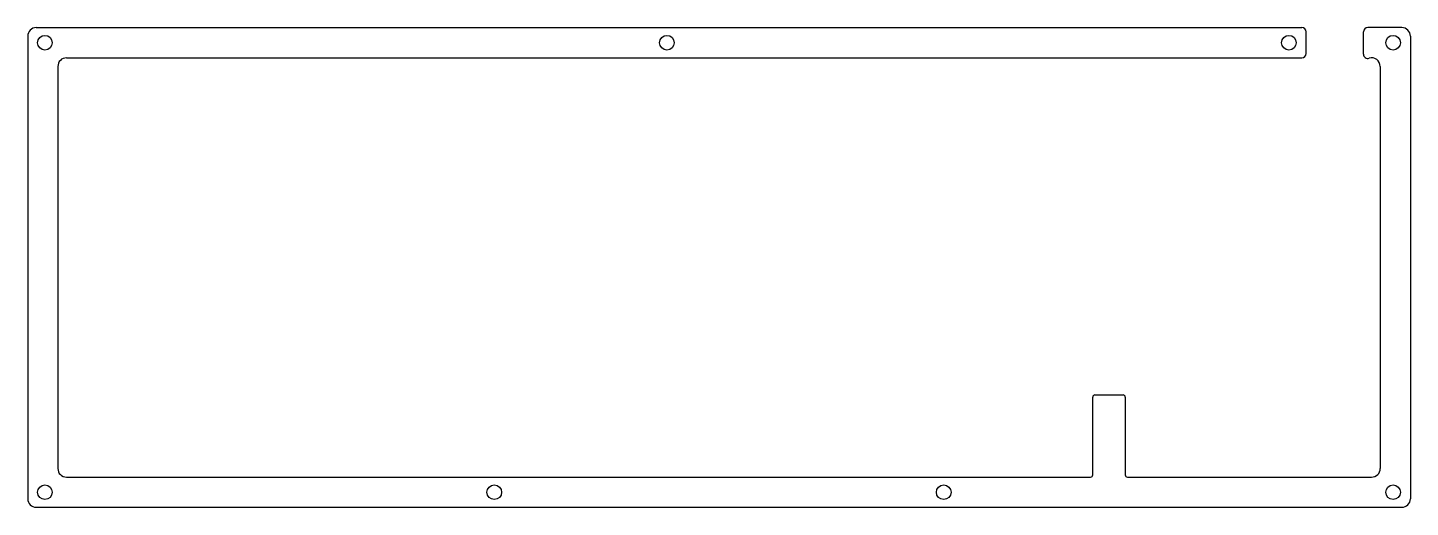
# Model space of a CAD drawing. Header units: millimetres. Extents: x 0 to 321, y 0 to 111.
import ezdxf

# ---------------------------------------------------------------- set-up
doc = ezdxf.new("R2010")
doc.units = ezdxf.units.MM

msp = doc.modelspace()

# ---------------------------------------------------------------- linework, layer by layer
for p, q in [((0.11, 109.36), (0.11, 2.11)), ((2.11, 111.36), (295.73, 111.36)), ((296.73, 105.36), (296.73, 110.36)), ((310.03, 105.22), (310.03, 110.36)), ((318.91, 111.36), (311.03, 111.36)), ((320.91, 109.36), (320.91, 2.11)), ((9.11, 104.36), (295.73, 104.36)), ((7.11, 102.36), (7.11, 9.11)), ((313.91, 102.36), (313.91, 9.11)), ((247.73, 26.16), (254.26, 26.16)), ((247.73, 26.16), (254.26, 26.16)), ((247.23, 7.61), (247.23, 25.66)), ((247.23, 7.61), (247.23, 25.66)), ((254.76, 25.66), (254.76, 7.61)), ((9.11, 7.11), (246.73, 7.11)), ((255.26, 7.11), (311.91, 7.11)), ((2.11, 0.11), (318.91, 0.11))]:
    msp.add_line(p, q)
for centre in [(4.11, 107.86), (148.42, 107.86), (292.73, 107.86), (316.91, 107.86), (4.11, 3.61), (108.37, 3.61), (212.64, 3.61), (316.91, 3.61)]:
    msp.add_circle(centre, 1.7)
for centre, radius, start, end in [((2.11, 109.36), 2, 90, 180), ((295.73, 110.36), 1, 0, 90), ((311.03, 110.36), 1, 90, 180), ((318.91, 109.36), 2, 0, 90), ((9.11, 102.36), 2, 90, 180), ((295.73, 105.36), 1, 270, 0), ((311.03, 105.22), 1, 180, 287.0008), ((311.91, 102.36), 2, 0, 107.0008), ((247.73, 25.66), 0.5, 90, 180), ((247.73, 25.66), 0.5, 90, 180), ((254.26, 25.66), 0.5, 0, 90), ((9.11, 9.11), 2, 180, 270), ((246.73, 7.61), 0.5, 270, 0), ((255.26, 7.61), 0.5, 180, 270), ((311.91, 9.11), 2, 270, 0), ((2.11, 2.11), 2, 180, 270), ((318.91, 2.11), 2, 270, 0)]:
    msp.add_arc(centre, radius, start, end)

doc.saveas('drawing.dxf')
